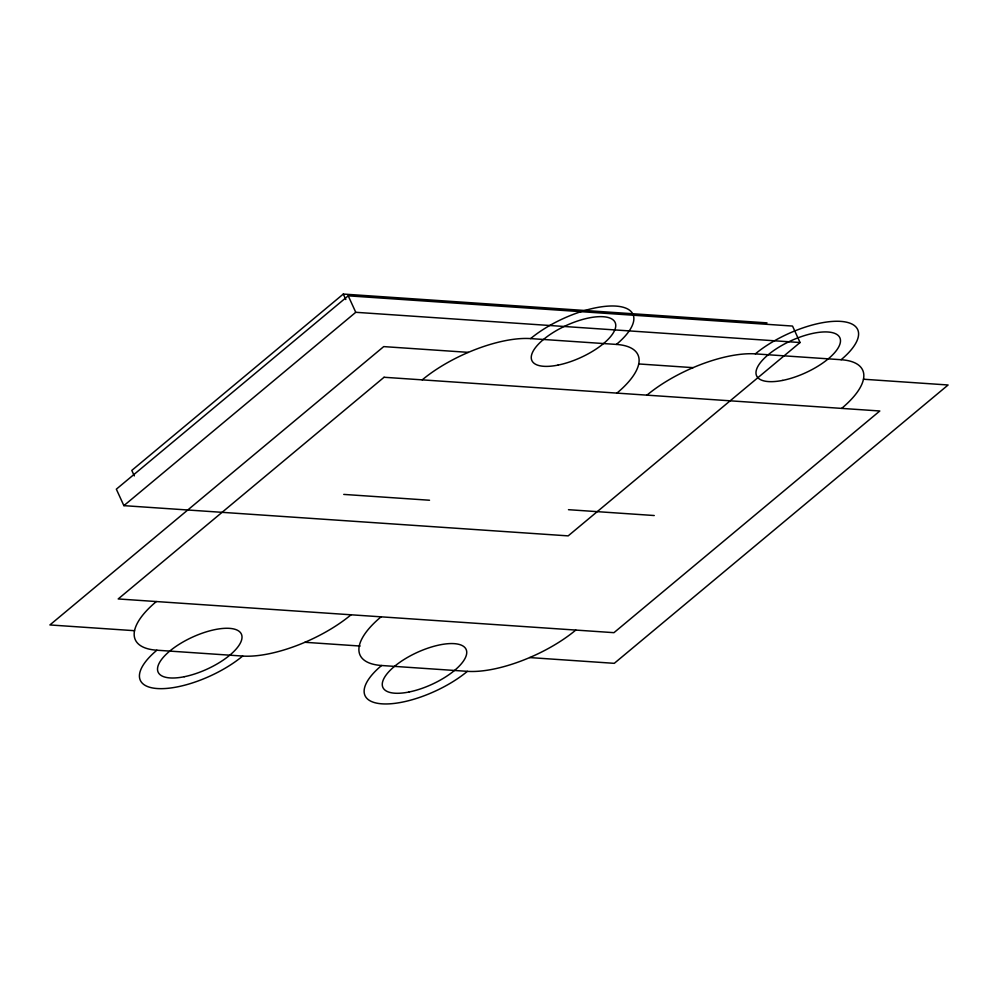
<?xml version="1.0" encoding="UTF-8"?>
<svg xmlns="http://www.w3.org/2000/svg" width="998" height="998" viewBox="0 0 998 998"><rect width="100%" height="100%" fill="white"/><g stroke="black" fill="none" stroke-linecap="round" stroke-linejoin="round"><path stroke-width="1.5" d="M767.013 322.878L343.3 294.061L131.798 470.407L134.306 475.896M348.227 295.832L116.342 489.182L123.877 505.649L568.174 535.876L800.059 342.526L792.524 326.059L348.227 295.832L355.762 312.299L800.059 342.526M123.877 505.649L355.762 312.299M422.216 379.864A83.034 31.911 -24.6 0 1 530.624 338.596L616.402 344.422A83.034 31.911 -24.6 0 1 616.926 393.1M646.941 395.146A83.034 31.911 -24.6 0 1 755.349 353.878L841.114 359.717A83.034 31.911 -24.6 0 1 841.651 408.394M468.361 352.356L383.719 346.605L49.9 624.948L134.543 630.699M638.732 363.946L693.086 367.651M863.457 379.228L948.1 384.991L614.281 663.333L529.639 657.57M343.749 494.409L429.527 500.235M568.473 509.691L654.251 515.529M304.914 642.288L360.153 646.043M156.349 601.544A83.034 31.911 -24.6 0 0 156.886 650.222L242.651 656.06A83.034 31.911 -24.6 0 0 351.059 614.78M381.074 616.826A83.034 31.911 -24.6 0 0 381.598 665.504L467.376 671.342A83.034 31.911 -24.6 0 0 575.784 630.075M343.3 294.061L345.819 299.55M530.624 338.596A65.381 25.125 -24.6 0 1 615.978 306.099A65.381 25.125 -24.6 0 1 616.402 344.422M755.349 353.878A65.381 25.125 -24.6 0 1 840.703 321.381A65.381 25.125 -24.6 0 1 841.114 359.717M467.376 671.342A65.381 25.125 -24.6 0 1 382.022 703.84A65.381 25.125 -24.6 0 1 381.598 665.504M242.651 656.06A65.381 25.125 -24.6 0 1 157.297 688.545A65.381 25.125 -24.6 0 1 156.886 650.222M384.055 377.269L118.188 598.95L613.945 632.67L879.812 410.989L384.055 377.269M408.98 692.013A45.771 17.59 -24.6 0 0 466.278 649.798A45.771 17.59 -24.6 0 0 398.214 663.458A45.771 17.59 -24.6 0 0 408.98 692.013M184.256 676.731A45.771 17.59 -24.6 0 0 241.553 634.516A45.771 17.59 -24.6 0 0 173.49 648.164A45.771 17.59 -24.6 0 0 184.256 676.731M782.719 380.388A45.771 17.59 -24.6 0 0 840.029 338.172A45.771 17.59 -24.6 0 0 771.953 351.82A45.771 17.59 -24.6 0 0 782.719 380.388M557.994 365.106A45.771 17.59 -24.6 0 0 615.304 322.89A45.771 17.59 -24.6 0 0 547.228 336.538A45.771 17.59 -24.6 0 0 557.994 365.106"/></g></svg>
